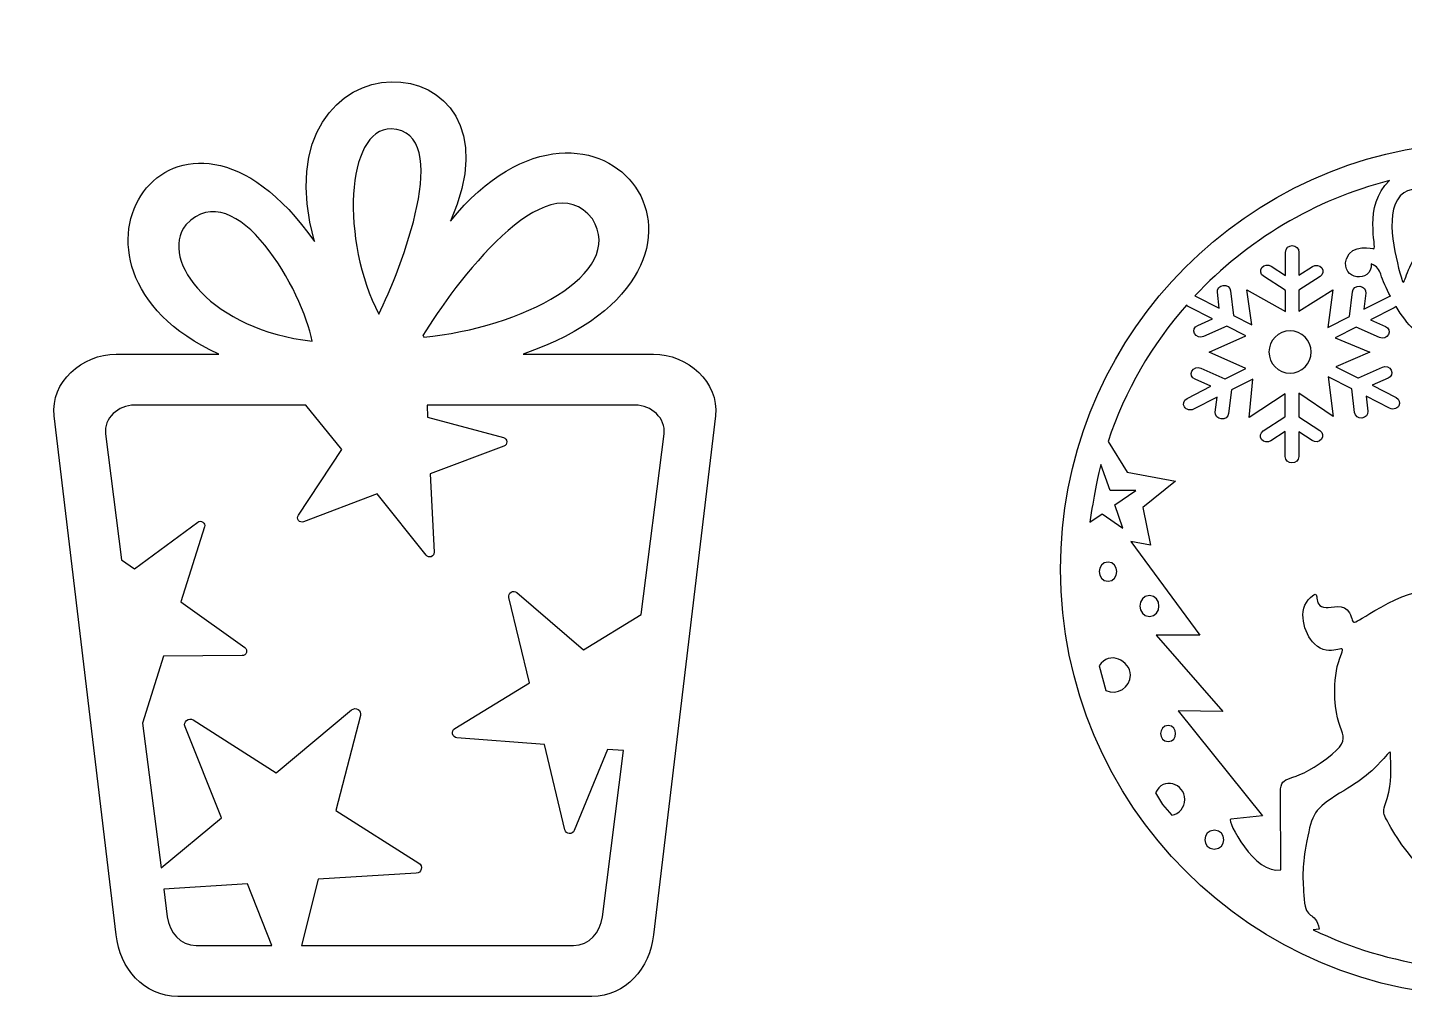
# Model space of a CAD drawing. Header units: centimetres. Extents: x 2 to 128, y -104 to 2.
# Drawn here: x 69.86 to 84.91, y -56.69 to -46.1 of the extents above; entities that cross this region are included whole.
import ezdxf

# ---------------------------------------------------------------- set-up
doc = ezdxf.new("R2010")
doc.units = ezdxf.units.CM
doc.header["$MEASUREMENT"] = 0
doc.layers.add('layer 1', color=7, linetype='Continuous')

msp = doc.modelspace()

# ---------------------------------------------------------------- linework, layer by layer
at = {"layer": 'layer 1', "color": 250}
for points, knots in [([(72.99422, -48.43694), (71.50104, -46.30328), (69.85871, -48.70991), (71.94841, -49.66852), (71.94841, -49.66852), (71.94841, -49.66852), (70.82597, -49.66852), (70.82597, -49.66852), (70.82597, -49.66852), (70.45434, -49.66852), (70.10734, -49.97427), (70.15121, -50.34327), (70.15121, -50.34327), (70.15121, -50.34327), (70.82597, -56.01514), (70.82597, -56.01514), (70.82597, -56.01514), (70.86984, -56.38414), (71.12971, -56.68988), (71.50071, -56.68988), (71.50071, -56.68988), (71.50071, -56.68988), (76.02822, -56.68988), (76.02822, -56.68988), (76.02822, -56.68988), (76.39922, -56.68988), (76.65917, -56.38354), (76.70297, -56.01514), (76.70297, -56.01514), (76.70297, -56.01514), (77.37772, -50.34327), (77.37772, -50.34327), (77.37772, -50.34327), (77.42155, -49.97464), (77.0746, -49.66852), (76.70297, -49.66852), (76.70297, -49.66852), (76.70297, -49.66852), (75.27817, -49.66852), (75.27817, -49.66852), (75.27817, -49.66852), (77.99821, -48.72365), (76.09497, -46.23011), (74.48171, -48.21465), (74.48171, -48.21465), (75.38349, -46.19192), (72.35155, -46.09819), (72.99422, -48.43694)], [0, 0, 0, 0, 0.07692308, 0.07692308, 0.07692308, 0.07692308, 0.15384615, 0.15384615, 0.15384615, 0.15384615, 0.23076923, 0.23076923, 0.23076923, 0.23076923, 0.30769231, 0.30769231, 0.30769231, 0.30769231, 0.38461538, 0.38461538, 0.38461538, 0.38461538, 0.46153846, 0.46153846, 0.46153846, 0.46153846, 0.53846154, 0.53846154, 0.53846154, 0.53846154, 0.61538462, 0.61538462, 0.61538462, 0.61538462, 0.69230769, 0.69230769, 0.69230769, 0.69230769, 0.76923077, 0.76923077, 0.76923077, 0.76923077, 0.84615385, 0.84615385, 0.84615385, 0.84615385, 1, 1, 1, 1]), ([(85.35593, -47.37026), (82.99526, -47.60473), (81.15143, -49.59586), (81.15143, -52.01821), (81.15143, -52.01821), (81.15143, -54.5983), (83.24301, -56.68988), (85.8231, -56.68988), (85.8231, -56.68988), (88.40319, -56.68988), (90.49477, -54.5983), (90.49477, -52.01821), (90.49477, -52.01821), (90.49477, -49.59585), (88.65093, -47.60472), (86.29026, -47.37026), (86.29026, -47.37026), (86.29026, -47.31396), (86.28244, -47.25756), (86.19982, -47.25756), (86.19982, -47.25756), (86.31224, -46.99151), (86.11812, -46.68988), (85.8231, -46.68988), (85.8231, -46.68988), (85.52809, -46.68988), (85.33396, -46.99151), (85.44638, -47.25756), (85.44638, -47.25756), (85.36375, -47.25756), (85.35593, -47.31393), (85.35593, -47.37026)], [0, 0, 0, 0, 0.11111111, 0.11111111, 0.11111111, 0.11111111, 0.22222222, 0.22222222, 0.22222222, 0.22222222, 0.33333333, 0.33333333, 0.33333333, 0.33333333, 0.44444444, 0.44444444, 0.44444444, 0.44444444, 0.55555556, 0.55555556, 0.55555556, 0.55555556, 0.66666667, 0.66666667, 0.66666667, 0.66666667, 0.77777778, 0.77777778, 0.77777778, 0.77777778, 1, 1, 1, 1]), ([(73.69874, -49.23031), (73.28414, -48.43622), (73.33237, -47.20387), (73.83422, -47.20561), (73.83422, -47.20561), (74.53037, -47.23802), (73.93372, -48.75724), (73.69874, -49.23031)], [0, 0, 0, 0, 0.33333333, 0.33333333, 0.33333333, 0.33333333, 1, 1, 1, 1]), ([(74.19001, -49.48171), (74.18787, -49.47588), (74.18464, -49.47064), (74.18051, -49.46614), (74.18051, -49.46614), (74.51767, -48.91169), (75.53355, -47.53851), (76.03338, -48.19027), (76.03338, -48.19027), (76.41094, -48.79304), (75.25379, -49.38244), (74.19001, -49.48171)], [0, 0, 0, 0, 0.25, 0.25, 0.25, 0.25, 0.5, 0.5, 0.5, 0.5, 1, 1, 1, 1]), ([(71.58968, -48.25331), (72.14417, -47.68035), (72.87715, -48.99657), (72.96858, -49.52679), (72.96858, -49.52679), (71.88529, -49.40619), (71.28748, -48.65399), (71.58968, -48.25331)], [0, 0, 0, 0, 0.33333333, 0.33333333, 0.33333333, 0.33333333, 1, 1, 1, 1]), ([(85.37586, -49.37885), (85.25902, -49.32829), (85.13367, -49.22345), (85.10102, -49.09771), (85.10102, -49.09771), (85.07045, -48.98005), (85.10219, -48.86423), (85.18934, -48.78061), (85.18934, -48.78061), (85.31798, -48.80753), (85.41644, -48.66852), (85.32922, -48.55769), (85.32922, -48.55769), (85.25966, -48.46929), (85.10941, -48.49209), (85.02529, -48.61551), (85.02529, -48.61551), (84.89963, -48.7999), (84.91616, -48.97415), (84.87377, -48.82453), (84.87377, -48.82453), (84.8105, -48.60118), (84.67086, -48.06568), (84.9052, -47.90499), (84.9052, -47.90499), (85.00435, -47.83701), (85.14576, -47.87316), (85.19108, -47.967), (85.19108, -47.967), (85.02887, -48.03022), (85.11507, -48.2734), (85.25593, -48.23611), (85.25593, -48.23611), (85.47527, -48.17803), (85.4465, -47.7855), (85.1602, -47.68841), (85.1602, -47.68841), (85.56214, -47.62738), (85.97541, -47.62221), (86.37983, -47.67358), (86.37983, -47.67358), (86.15436, -47.89783), (86.1369, -48.28093), (86.15549, -48.58593), (86.15549, -48.58593), (86.16224, -48.69661), (86.17276, -48.82409), (86.17445, -48.8876), (86.17445, -48.8876), (86.17612, -48.9511), (86.16896, -48.95065), (86.13431, -48.93015), (86.13431, -48.93015), (85.97869, -48.83814), (85.70683, -48.63811), (85.74834, -48.42805), (85.74834, -48.42805), (85.84399, -48.47444), (85.95923, -48.39797), (85.94814, -48.28828), (85.94814, -48.28828), (85.92214, -48.03102), (85.38369, -48.17098), (85.54222, -48.64557), (85.54222, -48.64557), (85.67845, -49.05345), (86.09861, -49.13804), (86.36188, -49.29455), (86.36188, -49.29455), (86.40916, -49.32266), (86.39944, -49.33192), (86.3698, -49.34647), (86.3698, -49.34647), (86.14687, -49.45592), (85.6065, -49.47865), (85.37586, -49.37885)], [0, 0, 0, 0, 0.05, 0.05, 0.05, 0.05, 0.1, 0.1, 0.1, 0.1, 0.15, 0.15, 0.15, 0.15, 0.2, 0.2, 0.2, 0.2, 0.25, 0.25, 0.25, 0.25, 0.3, 0.3, 0.3, 0.3, 0.35, 0.35, 0.35, 0.35, 0.4, 0.4, 0.4, 0.4, 0.45, 0.45, 0.45, 0.45, 0.5, 0.5, 0.5, 0.5, 0.55, 0.55, 0.55, 0.55, 0.6, 0.6, 0.6, 0.6, 0.65, 0.65, 0.65, 0.65, 0.7, 0.7, 0.7, 0.7, 0.75, 0.75, 0.75, 0.75, 0.8, 0.8, 0.8, 0.8, 0.85, 0.85, 0.85, 0.85, 0.9, 0.9, 0.9, 0.9, 1, 1, 1, 1]), ([(83.24249, -49.34694), (83.24249, -49.34694), (83.04364, -49.24609), (83.04364, -49.24609), (83.04364, -49.24609), (83.04364, -49.24609), (83.01086, -48.97573), (83.01086, -48.97573), (83.01086, -48.97573), (83.00637, -48.93904), (82.97002, -48.91238), (82.93006, -48.91649), (82.93006, -48.91649), (82.89012, -48.92062), (82.86111, -48.95402), (82.8656, -48.99072), (82.8656, -48.99072), (82.8656, -48.99072), (82.88712, -49.16671), (82.88712, -49.16671), (82.88712, -49.16671), (82.88712, -49.16671), (82.6256, -49.03408), (82.6256, -49.03408), (82.6256, -49.03408), (82.62383, -49.03318), (82.62207, -49.03238), (82.62029, -49.03165), (82.62029, -49.03165), (83.18887, -48.42454), (83.92757, -47.97879), (84.74767, -47.77174), (84.74767, -47.77174), (84.45248, -48.04649), (84.61676, -48.51315), (84.57539, -48.51556), (84.57539, -48.51556), (84.57526, -48.51558), (84.33139, -48.45404), (84.27694, -48.62822), (84.27694, -48.62822), (84.20513, -48.85773), (84.55745, -48.89815), (84.54811, -48.68114), (84.54811, -48.68114), (84.61199, -48.70398), (84.63511, -48.74525), (84.65176, -48.79538), (84.65176, -48.79538), (84.67493, -48.86516), (84.71204, -48.95042), (84.75705, -49.03643), (84.75705, -49.03643), (84.74768, -49.03714), (84.73797, -49.03962), (84.7283, -49.04453), (84.7283, -49.04453), (84.7283, -49.04453), (84.46678, -49.17717), (84.46678, -49.17717), (84.46678, -49.17717), (84.46678, -49.17717), (84.48828, -49.00117), (84.48828, -49.00117), (84.48828, -49.00117), (84.49278, -48.96448), (84.46376, -48.93108), (84.42381, -48.92695), (84.42381, -48.92695), (84.38387, -48.92283), (84.34751, -48.94948), (84.34304, -48.98618), (84.34304, -48.98618), (84.34304, -48.98618), (84.31024, -49.25655), (84.31024, -49.25655), (84.31024, -49.25655), (84.31024, -49.25655), (84.07306, -49.37683), (84.07306, -49.37683), (84.07306, -49.37683), (84.07306, -49.37683), (84.1294, -48.9659), (84.1294, -48.9659), (84.1294, -48.9659), (84.1294, -48.9659), (83.75788, -49.19909), (83.75788, -49.19909), (83.75788, -49.19909), (83.75788, -49.19909), (83.75788, -48.96973), (83.75788, -48.96973), (83.75788, -48.96973), (83.75788, -48.96973), (83.98907, -48.8193), (83.98907, -48.8193), (83.98907, -48.8193), (84.02187, -48.79795), (84.0297, -48.75584), (84.00647, -48.7257), (84.00647, -48.7257), (83.98322, -48.69555), (83.93738, -48.68835), (83.90458, -48.70971), (83.90458, -48.70971), (83.90458, -48.70971), (83.75788, -48.80516), (83.75788, -48.80516), (83.75788, -48.80516), (83.75788, -48.80516), (83.75788, -48.5577), (83.75788, -48.5577), (83.75788, -48.5577), (83.75788, -48.4597), (83.61089, -48.45381), (83.61089, -48.55914), (83.61089, -48.55914), (83.61089, -48.55914), (83.61089, -48.80907), (83.61089, -48.80907), (83.61089, -48.80907), (83.61089, -48.80907), (83.45359, -48.7067), (83.45359, -48.7067), (83.45359, -48.7067), (83.42079, -48.68536), (83.37494, -48.69254), (83.3517, -48.72269), (83.3517, -48.72269), (83.32848, -48.75282), (83.33629, -48.79495), (83.3691, -48.8163), (83.3691, -48.8163), (83.3691, -48.8163), (83.60568, -48.97024), (83.60568, -48.97024), (83.60568, -48.97024), (83.60739, -48.97135), (83.60912, -48.97237), (83.61089, -48.97332), (83.61089, -48.97332), (83.61089, -48.97332), (83.61089, -49.20061), (83.61089, -49.20061), (83.61089, -49.20061), (83.61089, -49.20061), (83.18909, -48.96415), (83.18909, -48.96415), (83.18909, -48.96415), (83.18909, -48.96415), (83.24249, -49.34694), (83.24249, -49.34694)], [0, 0, 0, 0, 0.02564103, 0.02564103, 0.02564103, 0.02564103, 0.05128205, 0.05128205, 0.05128205, 0.05128205, 0.07692308, 0.07692308, 0.07692308, 0.07692308, 0.1025641, 0.1025641, 0.1025641, 0.1025641, 0.12820513, 0.12820513, 0.12820513, 0.12820513, 0.15384615, 0.15384615, 0.15384615, 0.15384615, 0.17948718, 0.17948718, 0.17948718, 0.17948718, 0.20512821, 0.20512821, 0.20512821, 0.20512821, 0.23076923, 0.23076923, 0.23076923, 0.23076923, 0.25641026, 0.25641026, 0.25641026, 0.25641026, 0.28205128, 0.28205128, 0.28205128, 0.28205128, 0.30769231, 0.30769231, 0.30769231, 0.30769231, 0.33333333, 0.33333333, 0.33333333, 0.33333333, 0.35897436, 0.35897436, 0.35897436, 0.35897436, 0.38461538, 0.38461538, 0.38461538, 0.38461538, 0.41025641, 0.41025641, 0.41025641, 0.41025641, 0.43589744, 0.43589744, 0.43589744, 0.43589744, 0.46153846, 0.46153846, 0.46153846, 0.46153846, 0.48717949, 0.48717949, 0.48717949, 0.48717949, 0.51282051, 0.51282051, 0.51282051, 0.51282051, 0.53846154, 0.53846154, 0.53846154, 0.53846154, 0.56410256, 0.56410256, 0.56410256, 0.56410256, 0.58974359, 0.58974359, 0.58974359, 0.58974359, 0.61538462, 0.61538462, 0.61538462, 0.61538462, 0.64102564, 0.64102564, 0.64102564, 0.64102564, 0.66666667, 0.66666667, 0.66666667, 0.66666667, 0.69230769, 0.69230769, 0.69230769, 0.69230769, 0.71794872, 0.71794872, 0.71794872, 0.71794872, 0.74358974, 0.74358974, 0.74358974, 0.74358974, 0.76923077, 0.76923077, 0.76923077, 0.76923077, 0.79487179, 0.79487179, 0.79487179, 0.79487179, 0.82051282, 0.82051282, 0.82051282, 0.82051282, 0.84615385, 0.84615385, 0.84615385, 0.84615385, 0.87179487, 0.87179487, 0.87179487, 0.87179487, 0.8974359, 0.8974359, 0.8974359, 0.8974359, 0.92307692, 0.92307692, 0.92307692, 0.92307692, 0.94871795, 0.94871795, 0.94871795, 0.94871795, 1, 1, 1, 1]), ([(82.13537, -51.75605), (82.13537, -51.75605), (82.05139, -51.34489), (82.05139, -51.34489), (82.05139, -51.34489), (82.05139, -51.34489), (82.40698, -51.05846), (82.40698, -51.05846), (82.40698, -51.05846), (82.40698, -51.05846), (81.88096, -50.95706), (81.88096, -50.95706), (81.88096, -50.95706), (81.88096, -50.95706), (81.67019, -50.62385), (81.67019, -50.62385), (81.67019, -50.62385), (81.85374, -50.06833), (82.15001, -49.56246), (82.5296, -49.1315), (82.5296, -49.1315), (82.53586, -49.13987), (82.54425, -49.14708), (82.55455, -49.15231), (82.55455, -49.15231), (82.55455, -49.15231), (82.81235, -49.28305), (82.81235, -49.28305), (82.81235, -49.28305), (82.81235, -49.28305), (82.65051, -49.3549), (82.65051, -49.3549), (82.65051, -49.3549), (82.61431, -49.37098), (82.59901, -49.41134), (82.6165, -49.44459), (82.6165, -49.44459), (82.63399, -49.47784), (82.67791, -49.49189), (82.7141, -49.47584), (82.7141, -49.47584), (82.7141, -49.47584), (82.96918, -49.36258), (82.96918, -49.36258), (82.96918, -49.36258), (82.96918, -49.36258), (83.17765, -49.46831), (83.17765, -49.46831), (83.17765, -49.46831), (83.17765, -49.46831), (82.77463, -49.64865), (82.77463, -49.64865), (82.77463, -49.64865), (82.77463, -49.64865), (83.17583, -49.82477), (83.17583, -49.82477), (83.17583, -49.82477), (83.17583, -49.82477), (82.95138, -49.93941), (82.95138, -49.93941), (82.95138, -49.93941), (82.94961, -49.93845), (82.9478, -49.93755), (82.94592, -49.93672), (82.94592, -49.93672), (82.94592, -49.93672), (82.68449, -49.82154), (82.68449, -49.82154), (82.68449, -49.82154), (82.64826, -49.80558), (82.60439, -49.81976), (82.58701, -49.85307), (82.58701, -49.85307), (82.56962, -49.88636), (82.58505, -49.92667), (82.62129, -49.94263), (82.62129, -49.94263), (82.62129, -49.94263), (82.79511, -50.01923), (82.79511, -50.01923), (82.79511, -50.01923), (82.79511, -50.01923), (82.53401, -50.15258), (82.53401, -50.15258), (82.53401, -50.15258), (82.49316, -50.17345), (82.48828, -50.22244), (82.50549, -50.24439), (82.50549, -50.24439), (82.52513, -50.27685), (82.57011, -50.28864), (82.60543, -50.27061), (82.60543, -50.27061), (82.60543, -50.27061), (82.86282, -50.13915), (82.86282, -50.13915), (82.86282, -50.13915), (82.86282, -50.13915), (82.84329, -50.30333), (82.84329, -50.30333), (82.84329, -50.30333), (82.83891, -50.34003), (82.86803, -50.37336), (82.908, -50.37736), (82.908, -50.37736), (82.94796, -50.38137), (82.98422, -50.35462), (82.9886, -50.31791), (82.9886, -50.31791), (82.9886, -50.31791), (83.01937, -50.05919), (83.01937, -50.05919), (83.01937, -50.05919), (83.01937, -50.05919), (83.25215, -49.9403), (83.25215, -49.9403), (83.25215, -49.9403), (83.25215, -49.9403), (83.21482, -50.36026), (83.21482, -50.36026), (83.21482, -50.36026), (83.21482, -50.36026), (83.60803, -50.10259), (83.60803, -50.10259), (83.60803, -50.10259), (83.60803, -50.10259), (83.60803, -50.35043), (83.60803, -50.35043), (83.60803, -50.35043), (83.60626, -50.35139), (83.60452, -50.35242), (83.60282, -50.35352), (83.60282, -50.35352), (83.60282, -50.35352), (83.36624, -50.50746), (83.36624, -50.50746), (83.36624, -50.50746), (83.33342, -50.52881), (83.32561, -50.57094), (83.34884, -50.60106), (83.34884, -50.60106), (83.37208, -50.63122), (83.41792, -50.6384), (83.45072, -50.61706), (83.45072, -50.61706), (83.45072, -50.61706), (83.60803, -50.51469), (83.60803, -50.51469), (83.60803, -50.51469), (83.60803, -50.51469), (83.60803, -50.78915), (83.60803, -50.78915), (83.60803, -50.78915), (83.60803, -50.82629), (83.64109, -50.85666), (83.68152, -50.85666), (83.68152, -50.85666), (83.72194, -50.85666), (83.75503, -50.82629), (83.75503, -50.78915), (83.75503, -50.78915), (83.75503, -50.78915), (83.75503, -50.51859), (83.75503, -50.51859), (83.75503, -50.51859), (83.75503, -50.51859), (83.90171, -50.61405), (83.90171, -50.61405), (83.90171, -50.61405), (83.93453, -50.6354), (83.98036, -50.6282), (84.0036, -50.59808), (84.0036, -50.59808), (84.02683, -50.56792), (84.01901, -50.5258), (83.9862, -50.50446), (83.9862, -50.50446), (83.9862, -50.50446), (83.75503, -50.35403), (83.75503, -50.35403), (83.75503, -50.35403), (83.75503, -50.35403), (83.75503, -50.0952), (83.75503, -50.0952), (83.75503, -50.0952), (83.75503, -50.0952), (84.13227, -50.34878), (84.13227, -50.34878), (84.13227, -50.34878), (84.13227, -50.34878), (84.07667, -49.91705), (84.07667, -49.91705), (84.07667, -49.91705), (84.07667, -49.91705), (84.33452, -50.04874), (84.33452, -50.04874), (84.33452, -50.04874), (84.33452, -50.04874), (84.3653, -50.30746), (84.3653, -50.30746), (84.3653, -50.30746), (84.36966, -50.34417), (84.40593, -50.37093), (84.4459, -50.36691), (84.4459, -50.36691), (84.48587, -50.36289), (84.51498, -50.32959), (84.51061, -50.29288), (84.51061, -50.29288), (84.51061, -50.29288), (84.49108, -50.1287), (84.49108, -50.1287), (84.49108, -50.1287), (84.49108, -50.1287), (84.74845, -50.26014), (84.74845, -50.26014), (84.74845, -50.26014), (84.79544, -50.28414), (84.84369, -50.25085), (84.8484, -50.23395), (84.8484, -50.23395), (84.86805, -50.20148), (84.85521, -50.16018), (84.81989, -50.14213), (84.81989, -50.14213), (84.81989, -50.14213), (84.55878, -50.00876), (84.55878, -50.00876), (84.55878, -50.00876), (84.55878, -50.00876), (84.73259, -49.93219), (84.73259, -49.93219), (84.73259, -49.93219), (84.76884, -49.91623), (84.78426, -49.87591), (84.76689, -49.84261), (84.76689, -49.84261), (84.7495, -49.80931), (84.70564, -49.79514), (84.66939, -49.81111), (84.66939, -49.81111), (84.66939, -49.81111), (84.40798, -49.92628), (84.40798, -49.92628), (84.40798, -49.92628), (84.4061, -49.9271), (84.40428, -49.92801), (84.4025, -49.92896), (84.4025, -49.92896), (84.4025, -49.92896), (84.1608, -49.8055), (84.1608, -49.8055), (84.1608, -49.8055), (84.1608, -49.8055), (84.53325, -49.64727), (84.53325, -49.64727), (84.53325, -49.64727), (84.53325, -49.64727), (84.15466, -49.4897), (84.15466, -49.4897), (84.15466, -49.4897), (84.15466, -49.4897), (84.38472, -49.37303), (84.38472, -49.37303), (84.38472, -49.37303), (84.38472, -49.37303), (84.63979, -49.48628), (84.63979, -49.48628), (84.63979, -49.48628), (84.67598, -49.50235), (84.71989, -49.48828), (84.73739, -49.45504), (84.73739, -49.45504), (84.75488, -49.42178), (84.73958, -49.38142), (84.70339, -49.36536), (84.70339, -49.36536), (84.70339, -49.36536), (84.54153, -49.2935), (84.54153, -49.2935), (84.54153, -49.2935), (84.54153, -49.2935), (84.79934, -49.16277), (84.79934, -49.16277), (84.79934, -49.16277), (84.80725, -49.15874), (84.81403, -49.15357), (84.81959, -49.14759), (84.81959, -49.14759), (84.87954, -49.24668), (84.94688, -49.33794), (85.01172, -49.39705), (85.01172, -49.39705), (85.33511, -49.68094), (85.81053, -49.68172), (86.21225, -49.61326), (86.21225, -49.61326), (86.43081, -49.57602), (86.58483, -49.51452), (86.75615, -49.58415), (86.75615, -49.58415), (86.84277, -49.61933), (86.89302, -49.64183), (86.88167, -49.69624), (86.88167, -49.69624), (86.87561, -49.72539), (86.87246, -49.72065), (86.8403, -49.72034), (86.8403, -49.72034), (86.54721, -49.71745), (86.63023, -49.77201), (86.51041, -49.83189), (86.51041, -49.83189), (86.43777, -49.86817), (86.29883, -49.81373), (86.27157, -49.84834), (86.27157, -49.84834), (86.2376, -49.89147), (86.46725, -50.12134), (86.68624, -50.07117), (86.68624, -50.07117), (86.85625, -50.03224), (86.87613, -49.93389), (86.89084, -50.07951), (86.89084, -50.07951), (86.91286, -50.29729), (86.93577, -50.52376), (86.92552, -50.77971), (86.92552, -50.77971), (86.90933, -51.18386), (86.85466, -51.65597), (86.57724, -51.95163), (86.57724, -51.95163), (86.3819, -52.15979), (86.19241, -52.18676), (85.89773, -52.19684), (85.89773, -52.19684), (85.3958, -52.21402), (85.07708, -52.18836), (84.65456, -52.43272), (84.65456, -52.43272), (84.27411, -52.65274), (84.3786, -52.63063), (84.31028, -52.49596), (84.31028, -52.49596), (84.25639, -52.3897), (84.10827, -52.4412), (84.05333, -52.43842), (84.05333, -52.43842), (83.88495, -52.42988), (84.01356, -52.2121), (83.88448, -52.32695), (83.88448, -52.32695), (83.73385, -52.46098), (83.81211, -52.72078), (83.92637, -52.83508), (83.92637, -52.83508), (84.09924, -53.00801), (84.28394, -52.80199), (84.22294, -52.9443), (84.22294, -52.9443), (84.16905, -53.07001), (84.1522, -53.18516), (84.14878, -53.34156), (84.14878, -53.34156), (84.13709, -53.87498), (84.41716, -53.81314), (84.06081, -54.08851), (84.06081, -54.08851), (83.66218, -54.39657), (83.5622, -54.23238), (83.55513, -54.45951), (83.55513, -54.45951), (83.55513, -54.45951), (83.55855, -55.3046), (83.55855, -55.3046), (83.55855, -55.3046), (83.28187, -55.3681), (82.95658, -54.75804), (83.01348, -54.75193), (83.01348, -54.75193), (83.01348, -54.75193), (83.35889, -54.7149), (83.35889, -54.7149), (83.35889, -54.7149), (83.35889, -54.7149), (82.43555, -53.56801), (82.43555, -53.56801), (82.43555, -53.56801), (82.43555, -53.56801), (82.92403, -53.57454), (82.92403, -53.57454), (82.92403, -53.57454), (82.92403, -53.57454), (82.19573, -52.74087), (82.19573, -52.74087), (82.19573, -52.74087), (82.19573, -52.74087), (82.67537, -52.74087), (82.67537, -52.74087), (82.67537, -52.74087), (82.67537, -52.74087), (81.92156, -51.71532), (81.92156, -51.71532), (81.92156, -51.71532), (81.92156, -51.71532), (82.13537, -51.75605), (82.13537, -51.75605)], [0, 0, 0, 0, 0.00970874, 0.00970874, 0.00970874, 0.00970874, 0.01941748, 0.01941748, 0.01941748, 0.01941748, 0.02912621, 0.02912621, 0.02912621, 0.02912621, 0.03883495, 0.03883495, 0.03883495, 0.03883495, 0.04854369, 0.04854369, 0.04854369, 0.04854369, 0.05825243, 0.05825243, 0.05825243, 0.05825243, 0.06796117, 0.06796117, 0.06796117, 0.06796117, 0.0776699, 0.0776699, 0.0776699, 0.0776699, 0.08737864, 0.08737864, 0.08737864, 0.08737864, 0.09708738, 0.09708738, 0.09708738, 0.09708738, 0.10679612, 0.10679612, 0.10679612, 0.10679612, 0.11650485, 0.11650485, 0.11650485, 0.11650485, 0.12621359, 0.12621359, 0.12621359, 0.12621359, 0.13592233, 0.13592233, 0.13592233, 0.13592233, 0.14563107, 0.14563107, 0.14563107, 0.14563107, 0.15533981, 0.15533981, 0.15533981, 0.15533981, 0.16504854, 0.16504854, 0.16504854, 0.16504854, 0.17475728, 0.17475728, 0.17475728, 0.17475728, 0.18446602, 0.18446602, 0.18446602, 0.18446602, 0.19417476, 0.19417476, 0.19417476, 0.19417476, 0.2038835, 0.2038835, 0.2038835, 0.2038835, 0.21359223, 0.21359223, 0.21359223, 0.21359223, 0.22330097, 0.22330097, 0.22330097, 0.22330097, 0.23300971, 0.23300971, 0.23300971, 0.23300971, 0.24271845, 0.24271845, 0.24271845, 0.24271845, 0.25242718, 0.25242718, 0.25242718, 0.25242718, 0.26213592, 0.26213592, 0.26213592, 0.26213592, 0.27184466, 0.27184466, 0.27184466, 0.27184466, 0.2815534, 0.2815534, 0.2815534, 0.2815534, 0.29126214, 0.29126214, 0.29126214, 0.29126214, 0.30097087, 0.30097087, 0.30097087, 0.30097087, 0.31067961, 0.31067961, 0.31067961, 0.31067961, 0.32038835, 0.32038835, 0.32038835, 0.32038835, 0.33009709, 0.33009709, 0.33009709, 0.33009709, 0.33980583, 0.33980583, 0.33980583, 0.33980583, 0.34951456, 0.34951456, 0.34951456, 0.34951456, 0.3592233, 0.3592233, 0.3592233, 0.3592233, 0.36893204, 0.36893204, 0.36893204, 0.36893204, 0.37864078, 0.37864078, 0.37864078, 0.37864078, 0.38834951, 0.38834951, 0.38834951, 0.38834951, 0.39805825, 0.39805825, 0.39805825, 0.39805825, 0.40776699, 0.40776699, 0.40776699, 0.40776699, 0.41747573, 0.41747573, 0.41747573, 0.41747573, 0.42718447, 0.42718447, 0.42718447, 0.42718447, 0.4368932, 0.4368932, 0.4368932, 0.4368932, 0.44660194, 0.44660194, 0.44660194, 0.44660194, 0.45631068, 0.45631068, 0.45631068, 0.45631068, 0.46601942, 0.46601942, 0.46601942, 0.46601942, 0.47572816, 0.47572816, 0.47572816, 0.47572816, 0.48543689, 0.48543689, 0.48543689, 0.48543689, 0.49514563, 0.49514563, 0.49514563, 0.49514563, 0.50485437, 0.50485437, 0.50485437, 0.50485437, 0.51456311, 0.51456311, 0.51456311, 0.51456311, 0.52427184, 0.52427184, 0.52427184, 0.52427184, 0.53398058, 0.53398058, 0.53398058, 0.53398058, 0.54368932, 0.54368932, 0.54368932, 0.54368932, 0.55339806, 0.55339806, 0.55339806, 0.55339806, 0.5631068, 0.5631068, 0.5631068, 0.5631068, 0.57281553, 0.57281553, 0.57281553, 0.57281553, 0.58252427, 0.58252427, 0.58252427, 0.58252427, 0.59223301, 0.59223301, 0.59223301, 0.59223301, 0.60194175, 0.60194175, 0.60194175, 0.60194175, 0.61165049, 0.61165049, 0.61165049, 0.61165049, 0.62135922, 0.62135922, 0.62135922, 0.62135922, 0.63106796, 0.63106796, 0.63106796, 0.63106796, 0.6407767, 0.6407767, 0.6407767, 0.6407767, 0.65048544, 0.65048544, 0.65048544, 0.65048544, 0.66019417, 0.66019417, 0.66019417, 0.66019417, 0.66990291, 0.66990291, 0.66990291, 0.66990291, 0.67961165, 0.67961165, 0.67961165, 0.67961165, 0.68932039, 0.68932039, 0.68932039, 0.68932039, 0.69902913, 0.69902913, 0.69902913, 0.69902913, 0.70873786, 0.70873786, 0.70873786, 0.70873786, 0.7184466, 0.7184466, 0.7184466, 0.7184466, 0.72815534, 0.72815534, 0.72815534, 0.72815534, 0.73786408, 0.73786408, 0.73786408, 0.73786408, 0.74757282, 0.74757282, 0.74757282, 0.74757282, 0.75728155, 0.75728155, 0.75728155, 0.75728155, 0.76699029, 0.76699029, 0.76699029, 0.76699029, 0.77669903, 0.77669903, 0.77669903, 0.77669903, 0.78640777, 0.78640777, 0.78640777, 0.78640777, 0.7961165, 0.7961165, 0.7961165, 0.7961165, 0.80582524, 0.80582524, 0.80582524, 0.80582524, 0.81553398, 0.81553398, 0.81553398, 0.81553398, 0.82524272, 0.82524272, 0.82524272, 0.82524272, 0.83495146, 0.83495146, 0.83495146, 0.83495146, 0.84466019, 0.84466019, 0.84466019, 0.84466019, 0.85436893, 0.85436893, 0.85436893, 0.85436893, 0.86407767, 0.86407767, 0.86407767, 0.86407767, 0.87378641, 0.87378641, 0.87378641, 0.87378641, 0.88349515, 0.88349515, 0.88349515, 0.88349515, 0.89320388, 0.89320388, 0.89320388, 0.89320388, 0.90291262, 0.90291262, 0.90291262, 0.90291262, 0.91262136, 0.91262136, 0.91262136, 0.91262136, 0.9223301, 0.9223301, 0.9223301, 0.9223301, 0.93203883, 0.93203883, 0.93203883, 0.93203883, 0.94174757, 0.94174757, 0.94174757, 0.94174757, 0.95145631, 0.95145631, 0.95145631, 0.95145631, 0.96116505, 0.96116505, 0.96116505, 0.96116505, 0.97087379, 0.97087379, 0.97087379, 0.97087379, 0.98058252, 0.98058252, 0.98058252, 0.98058252, 1, 1, 1, 1]), ([(83.66038, -49.87568), (83.5328, -49.87568), (83.42938, -49.77225), (83.42938, -49.64466), (83.42938, -49.64466), (83.42938, -49.51708), (83.5328, -49.41365), (83.66038, -49.41365), (83.66038, -49.41365), (83.78796, -49.41365), (83.89138, -49.51708), (83.89138, -49.64466), (83.89138, -49.64466), (83.89138, -49.77225), (83.78796, -49.87568), (83.66038, -49.87568)], [0, 0, 0, 0, 0.2, 0.2, 0.2, 0.2, 0.4, 0.4, 0.4, 0.4, 0.6, 0.6, 0.6, 0.6, 1, 1, 1, 1]), ([(71.02612, -50.22588), (71.02612, -50.22588), (72.90251, -50.22588), (72.90251, -50.22588), (72.90251, -50.22588), (72.90251, -50.22588), (73.29278, -50.71091), (73.29278, -50.71091), (73.29278, -50.71091), (73.29278, -50.71091), (72.81938, -51.42892), (72.81938, -51.42892), (72.81938, -51.42892), (72.80757, -51.44677), (72.80864, -51.46921), (72.82199, -51.48588), (72.82199, -51.48588), (72.83537, -51.50258), (72.85708, -51.50847), (72.87702, -51.50087), (72.87702, -51.50087), (72.87702, -51.50087), (73.68088, -51.19519), (73.68088, -51.19519), (73.68088, -51.19519), (73.68088, -51.19519), (74.21739, -51.86731), (74.21739, -51.86731), (74.21739, -51.86731), (74.23077, -51.88405), (74.25239, -51.88999), (74.27242, -51.88244), (74.27242, -51.88244), (74.29244, -51.87484), (74.30475, -51.85604), (74.30368, -51.83471), (74.30368, -51.83471), (74.30368, -51.83471), (74.26134, -50.97578), (74.26134, -50.97578), (74.26134, -50.97578), (74.26134, -50.97578), (75.06642, -50.67315), (75.06642, -50.67315), (75.06642, -50.67315), (75.08644, -50.66565), (75.09879, -50.64688), (75.09778, -50.62552), (75.09778, -50.62552), (75.09671, -50.60419), (75.08269, -50.58662), (75.06204, -50.58107), (75.06204, -50.58107), (75.06204, -50.58107), (74.23207, -50.35587), (74.23207, -50.35587), (74.23207, -50.35587), (74.23207, -50.35587), (74.22617, -50.22588), (74.22617, -50.22588), (74.22617, -50.22588), (74.22617, -50.22588), (76.50281, -50.22588), (76.50281, -50.22588), (76.50281, -50.22588), (76.67598, -50.22588), (76.83909, -50.36879), (76.81719, -50.54027), (76.81719, -50.54027), (76.81719, -50.54027), (76.56499, -52.51299), (76.56499, -52.51299), (76.56499, -52.51299), (76.56499, -52.51299), (75.93764, -52.89951), (75.93764, -52.89951), (75.93764, -52.89951), (75.93764, -52.89951), (75.20879, -52.27528), (75.20879, -52.27528), (75.20879, -52.27528), (75.19064, -52.25969), (75.16558, -52.25771), (75.14525, -52.27019), (75.14525, -52.27019), (75.12498, -52.28269), (75.11542, -52.30581), (75.12102, -52.32902), (75.12102, -52.32902), (75.12102, -52.32902), (75.34732, -53.26165), (75.34732, -53.26165), (75.34732, -53.26165), (75.34732, -53.26165), (74.52842, -53.76198), (74.52842, -53.76198), (74.52842, -53.76198), (74.50801, -53.77444), (74.49838, -53.79752), (74.50401, -53.82075), (74.50401, -53.82075), (74.50952, -53.84392), (74.52862, -53.86014), (74.55242, -53.86201), (74.55242, -53.86201), (74.55242, -53.86201), (75.50931, -53.93495), (75.50931, -53.93495), (75.50931, -53.93495), (75.50931, -53.93495), (75.73208, -54.86842), (75.73208, -54.86842), (75.73208, -54.86842), (75.73757, -54.89169), (75.75667, -54.90791), (75.78042, -54.90979), (75.78042, -54.90979), (75.80419, -54.91168), (75.82561, -54.89848), (75.83465, -54.87651), (75.83465, -54.87651), (75.83465, -54.87651), (76.19972, -53.98895), (76.19972, -53.98895), (76.19972, -53.98895), (76.19972, -53.98895), (76.37452, -54.00297), (76.37452, -54.00297), (76.37452, -54.00297), (76.37452, -54.00297), (76.14245, -55.81811), (76.14245, -55.81811), (76.14245, -55.81811), (76.12058, -55.98928), (76.00062, -56.13251), (75.82807, -56.13251), (75.82807, -56.13251), (75.82807, -56.13251), (72.98412, -56.13251), (72.98412, -56.13251), (72.98412, -56.13251), (72.98412, -56.13251), (72.85318, -56.13251), (72.85318, -56.13251), (72.85318, -56.13251), (72.85318, -56.13251), (73.03692, -55.40921), (73.03692, -55.40921), (73.03692, -55.40921), (73.03692, -55.40921), (74.10855, -55.34315), (74.10855, -55.34315), (74.10855, -55.34315), (74.13519, -55.34152), (74.15677, -55.32368), (74.16338, -55.29779), (74.16338, -55.29779), (74.16998, -55.27194), (74.15971, -55.24587), (74.13708, -55.23162), (74.13708, -55.23162), (74.13708, -55.23162), (73.22921, -54.65874), (73.22921, -54.65874), (73.22921, -54.65874), (73.22921, -54.65874), (73.49751, -53.61928), (73.49751, -53.61928), (73.49751, -53.61928), (73.50419, -53.59338), (73.49388, -53.56724), (73.47139, -53.55295), (73.47139, -53.55295), (73.44881, -53.53874), (73.42087, -53.54054), (73.40028, -53.55758), (73.40028, -53.55758), (73.40028, -53.55758), (72.57488, -54.24399), (72.57488, -54.24399), (72.57488, -54.24399), (72.57488, -54.24399), (71.66911, -53.66765), (71.66911, -53.66765), (71.66911, -53.66765), (71.64661, -53.65328), (71.61869, -53.65498), (71.59807, -53.67201), (71.59807, -53.67201), (71.57757, -53.68899), (71.57067, -53.71619), (71.58051, -53.74099), (71.58051, -53.74099), (71.58051, -53.74099), (71.97828, -54.73809), (71.97828, -54.73809), (71.97828, -54.73809), (71.97828, -54.73809), (71.31805, -55.28288), (71.31805, -55.28288), (71.31805, -55.28288), (71.31805, -55.28288), (71.11577, -53.70061), (71.11577, -53.70061), (71.11577, -53.70061), (71.11577, -53.70061), (71.34557, -52.96898), (71.34557, -52.96898), (71.34557, -52.96898), (71.34557, -52.96898), (72.20562, -52.96384), (72.20562, -52.96384), (72.20562, -52.96384), (72.22698, -52.96372), (72.24507, -52.95039), (72.25151, -52.92999), (72.25151, -52.92999), (72.25791, -52.90962), (72.25085, -52.88828), (72.23338, -52.87594), (72.23338, -52.87594), (72.23338, -52.87594), (71.53274, -52.37724), (71.53274, -52.37724), (71.53274, -52.37724), (71.53274, -52.37724), (71.79361, -51.55784), (71.79361, -51.55784), (71.79361, -51.55784), (71.80011, -51.53739), (71.79302, -51.51604), (71.77565, -51.50362), (71.77565, -51.50362), (71.75822, -51.49122), (71.73581, -51.49142), (71.71861, -51.50415), (71.71861, -51.50415), (71.71861, -51.50415), (71.02781, -52.01641), (71.02781, -52.01641), (71.02781, -52.01641), (71.02781, -52.01641), (70.88759, -51.91581), (70.88759, -51.91581), (70.88759, -51.91581), (70.88759, -51.91581), (70.71174, -50.54027), (70.71174, -50.54027), (70.71174, -50.54027), (70.68979, -50.36848), (70.85295, -50.22588), (71.02612, -50.22588)], [0, 0, 0, 0, 0.015625, 0.015625, 0.015625, 0.015625, 0.03125, 0.03125, 0.03125, 0.03125, 0.046875, 0.046875, 0.046875, 0.046875, 0.0625, 0.0625, 0.0625, 0.0625, 0.078125, 0.078125, 0.078125, 0.078125, 0.09375, 0.09375, 0.09375, 0.09375, 0.109375, 0.109375, 0.109375, 0.109375, 0.125, 0.125, 0.125, 0.125, 0.140625, 0.140625, 0.140625, 0.140625, 0.15625, 0.15625, 0.15625, 0.15625, 0.171875, 0.171875, 0.171875, 0.171875, 0.1875, 0.1875, 0.1875, 0.1875, 0.203125, 0.203125, 0.203125, 0.203125, 0.21875, 0.21875, 0.21875, 0.21875, 0.234375, 0.234375, 0.234375, 0.234375, 0.25, 0.25, 0.25, 0.25, 0.265625, 0.265625, 0.265625, 0.265625, 0.28125, 0.28125, 0.28125, 0.28125, 0.296875, 0.296875, 0.296875, 0.296875, 0.3125, 0.3125, 0.3125, 0.3125, 0.328125, 0.328125, 0.328125, 0.328125, 0.34375, 0.34375, 0.34375, 0.34375, 0.359375, 0.359375, 0.359375, 0.359375, 0.375, 0.375, 0.375, 0.375, 0.390625, 0.390625, 0.390625, 0.390625, 0.40625, 0.40625, 0.40625, 0.40625, 0.421875, 0.421875, 0.421875, 0.421875, 0.4375, 0.4375, 0.4375, 0.4375, 0.453125, 0.453125, 0.453125, 0.453125, 0.46875, 0.46875, 0.46875, 0.46875, 0.484375, 0.484375, 0.484375, 0.484375, 0.5, 0.5, 0.5, 0.5, 0.515625, 0.515625, 0.515625, 0.515625, 0.53125, 0.53125, 0.53125, 0.53125, 0.546875, 0.546875, 0.546875, 0.546875, 0.5625, 0.5625, 0.5625, 0.5625, 0.578125, 0.578125, 0.578125, 0.578125, 0.59375, 0.59375, 0.59375, 0.59375, 0.609375, 0.609375, 0.609375, 0.609375, 0.625, 0.625, 0.625, 0.625, 0.640625, 0.640625, 0.640625, 0.640625, 0.65625, 0.65625, 0.65625, 0.65625, 0.671875, 0.671875, 0.671875, 0.671875, 0.6875, 0.6875, 0.6875, 0.6875, 0.703125, 0.703125, 0.703125, 0.703125, 0.71875, 0.71875, 0.71875, 0.71875, 0.734375, 0.734375, 0.734375, 0.734375, 0.75, 0.75, 0.75, 0.75, 0.765625, 0.765625, 0.765625, 0.765625, 0.78125, 0.78125, 0.78125, 0.78125, 0.796875, 0.796875, 0.796875, 0.796875, 0.8125, 0.8125, 0.8125, 0.8125, 0.828125, 0.828125, 0.828125, 0.828125, 0.84375, 0.84375, 0.84375, 0.84375, 0.859375, 0.859375, 0.859375, 0.859375, 0.875, 0.875, 0.875, 0.875, 0.890625, 0.890625, 0.890625, 0.890625, 0.90625, 0.90625, 0.90625, 0.90625, 0.921875, 0.921875, 0.921875, 0.921875, 0.9375, 0.9375, 0.9375, 0.9375, 0.953125, 0.953125, 0.953125, 0.953125, 0.96875, 0.96875, 0.96875, 0.96875, 1, 1, 1, 1]), ([(81.83302, -51.57186), (81.83302, -51.57186), (81.60626, -51.41395), (81.60626, -51.41395), (81.60626, -51.41395), (81.60626, -51.41395), (81.47305, -51.50673), (81.47305, -51.50673), (81.47305, -51.50673), (81.51138, -51.22218), (81.5542, -51.02255), (81.59358, -50.87466), (81.59358, -50.87466), (81.59358, -50.87466), (81.69247, -51.16064), (81.69247, -51.16064), (81.69247, -51.16064), (81.69247, -51.16064), (81.97317, -51.16012), (81.97317, -51.16012), (81.97317, -51.16012), (81.97317, -51.16012), (81.74577, -51.31719), (81.74577, -51.31719), (81.74577, -51.31719), (81.74577, -51.31719), (81.83302, -51.57186), (81.83302, -51.57186)], [0, 0, 0, 0, 0.125, 0.125, 0.125, 0.125, 0.25, 0.25, 0.25, 0.25, 0.375, 0.375, 0.375, 0.375, 0.5, 0.5, 0.5, 0.5, 0.625, 0.625, 0.625, 0.625, 0.75, 0.75, 0.75, 0.75, 1, 1, 1, 1]), ([(81.67021, -52.15105), (81.54326, -52.15105), (81.54327, -51.94063), (81.67021, -51.94063), (81.67021, -51.94063), (81.79716, -51.94063), (81.79717, -52.15105), (81.67021, -52.15105)], [0, 0, 0, 0, 0.33333333, 0.33333333, 0.33333333, 0.33333333, 1, 1, 1, 1]), ([(82.12358, -52.30856), (82.26205, -52.30856), (82.26205, -52.53653), (82.12358, -52.53653), (82.12358, -52.53653), (81.98509, -52.53653), (81.98509, -52.30856), (82.12358, -52.30856)], [0, 0, 0, 0, 0.33333333, 0.33333333, 0.33333333, 0.33333333, 1, 1, 1, 1]), ([(81.57203, -53.076), (81.68471, -52.90064), (81.9154, -53.02111), (81.9154, -53.1766), (81.9154, -53.1766), (81.9154, -53.31519), (81.77013, -53.40365), (81.64787, -53.34448), (81.64787, -53.34448), (81.64787, -53.34448), (81.57203, -53.076), (81.57203, -53.076)], [0, 0, 0, 0, 0.25, 0.25, 0.25, 0.25, 0.5, 0.5, 0.5, 0.5, 1, 1, 1, 1]), ([(82.32742, -53.72899), (82.43648, -53.72899), (82.4365, -53.90436), (82.32742, -53.90436), (82.32742, -53.90436), (82.21836, -53.90436), (82.21838, -53.72899), (82.32742, -53.72899)], [0, 0, 0, 0, 0.33333333, 0.33333333, 0.33333333, 0.33333333, 1, 1, 1, 1]), ([(83.91272, -55.96024), (83.91272, -55.96024), (83.98033, -55.95341), (83.98033, -55.95341), (83.98033, -55.95341), (83.93113, -55.73828), (83.83054, -55.8678), (83.81425, -55.62806), (83.81425, -55.62806), (83.79792, -55.38733), (83.78901, -55.29255), (83.83421, -55.04614), (83.83421, -55.04614), (83.89308, -54.72521), (83.90526, -54.65404), (84.15162, -54.50048), (84.15162, -54.50048), (84.43171, -54.32595), (84.51191, -54.2847), (84.72283, -54.04527), (84.72283, -54.04527), (84.75948, -54.00366), (84.75902, -54.01082), (84.75949, -54.06231), (84.75949, -54.06231), (84.76157, -54.296), (84.77236, -54.3767), (84.69808, -54.60338), (84.69808, -54.60338), (84.67364, -54.67798), (84.68133, -54.69499), (84.71494, -54.75685), (84.71494, -54.75685), (84.74854, -54.81871), (84.80809, -54.92547), (84.88402, -55.03103), (84.88402, -55.03103), (85.20136, -55.47222), (85.14663, -55.18885), (85.22062, -55.731), (85.22062, -55.731), (85.23535, -55.8389), (85.32444, -55.8606), (85.34035, -55.94104), (85.34035, -55.94104), (85.35124, -55.9962), (85.26616, -56.26862), (85.24733, -56.3602), (85.24733, -56.3602), (84.77459, -56.29807), (84.32552, -56.16068), (83.91272, -55.96024)], [0, 0, 0, 0, 0.07142857, 0.07142857, 0.07142857, 0.07142857, 0.14285714, 0.14285714, 0.14285714, 0.14285714, 0.21428571, 0.21428571, 0.21428571, 0.21428571, 0.28571429, 0.28571429, 0.28571429, 0.28571429, 0.35714286, 0.35714286, 0.35714286, 0.35714286, 0.42857143, 0.42857143, 0.42857143, 0.42857143, 0.5, 0.5, 0.5, 0.5, 0.57142857, 0.57142857, 0.57142857, 0.57142857, 0.64285714, 0.64285714, 0.64285714, 0.64285714, 0.71428571, 0.71428571, 0.71428571, 0.71428571, 0.78571429, 0.78571429, 0.78571429, 0.78571429, 0.85714286, 0.85714286, 0.85714286, 0.85714286, 1, 1, 1, 1]), ([(82.19028, -54.46496), (82.26801, -54.27943), (82.50936, -54.3643), (82.50936, -54.53567), (82.50936, -54.53567), (82.50936, -54.62366), (82.44778, -54.69652), (82.3675, -54.70911), (82.3675, -54.70911), (82.3675, -54.70911), (82.2674, -54.59081), (82.2674, -54.59081), (82.2674, -54.59081), (82.2674, -54.59081), (82.19028, -54.46496), (82.19028, -54.46496)], [0, 0, 0, 0, 0.2, 0.2, 0.2, 0.2, 0.4, 0.4, 0.4, 0.4, 0.6, 0.6, 0.6, 0.6, 1, 1, 1, 1]), ([(82.83414, -54.87363), (82.97262, -54.87363), (82.96954, -55.0793), (82.83105, -55.0793), (82.83105, -55.0793), (82.69257, -55.0793), (82.69565, -54.87363), (82.83414, -54.87363)], [0, 0, 0, 0, 0.33333333, 0.33333333, 0.33333333, 0.33333333, 1, 1, 1, 1]), ([(72.26387, -55.45825), (72.26387, -55.45825), (72.52978, -56.13251), (72.52978, -56.13251), (72.52978, -56.13251), (72.52978, -56.13251), (71.70087, -56.13251), (71.70087, -56.13251), (71.70087, -56.13251), (71.52819, -56.13251), (71.40841, -55.98989), (71.38648, -55.81811), (71.38648, -55.81811), (71.38648, -55.81811), (71.34814, -55.51822), (71.34814, -55.51822), (71.34814, -55.51822), (71.34814, -55.51822), (72.26387, -55.45825), (72.26387, -55.45825)], [0, 0, 0, 0, 0.16666667, 0.16666667, 0.16666667, 0.16666667, 0.33333333, 0.33333333, 0.33333333, 0.33333333, 0.5, 0.5, 0.5, 0.5, 0.66666667, 0.66666667, 0.66666667, 0.66666667, 1, 1, 1, 1])]:
    msp.add_open_spline(points, degree=3, knots=knots, dxfattribs=at)

doc.saveas('drawing.dxf')
